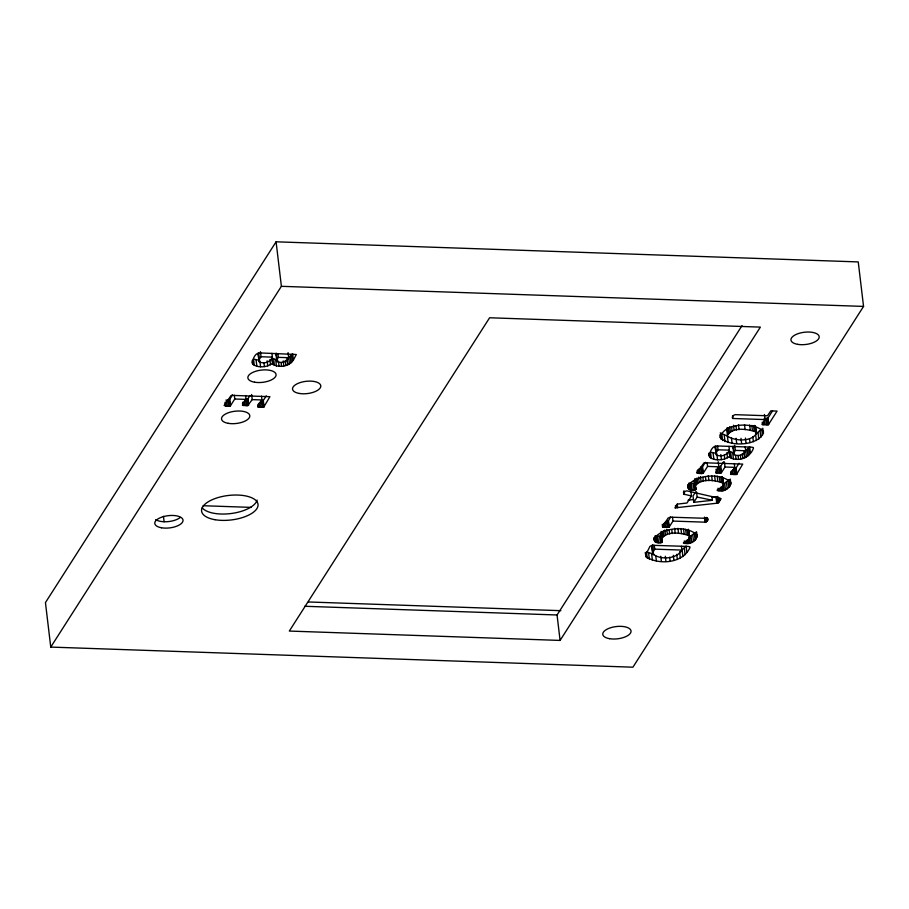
<?xml version="1.0" encoding="UTF-8"?>
<svg xmlns="http://www.w3.org/2000/svg" width="909" height="909" viewBox="0 0 909 909"><rect width="100%" height="100%" fill="white"/><g stroke="black" fill="none" stroke-linecap="round" stroke-linejoin="round"><path stroke-width="1.36" d="M689.851 537.549L688.295 529.379L689.851 537.549C689.261 541.741 677.137 543.434 687.636 543.559C692.113 543.525 697.305 539.866 697.192 535.117C687.602 525.641 664.809 527.129 655.332 536.924C649.571 542.878 665.149 545.889 661.809 539.173M723.541 484.849L721.985 476.68L723.541 484.849C722.95 489.031 710.827 490.735 721.326 490.86C725.802 490.826 730.995 487.167 730.881 482.418C721.291 472.941 698.498 474.43 689.022 484.224C683.398 489.883 697.907 493.132 695.646 487.019M763.39 433.32L763.458 431.468C754.913 422.06 723.507 422.231 720.246 437.581C729.223 447.001 756.833 446.319 763.39 433.32L762.776 428.23M652.662 553.786L651.901 547.423L652.719 544.775L653.48 551.127L652.662 553.786C659.991 560.137 676.512 559.387 681.886 550.093L681.432 546.275M729.518 456.409C724.064 460.374 715.338 461.34 709.747 457.284L709.122 455.75C709.974 451.943 712.088 445.808 716.781 445.944L751.573 447.148L753.334 447.535L753.413 448.364C750.186 457.557 738.562 462.283 730.097 457.557L728.757 450.046L730.097 457.557M645.595 555.047L650.015 546.275L652.083 545.286L688.102 546.445L689.851 546.832L689.942 547.661C682.818 563.489 658.832 565.284 646.015 556.763L645.288 552.513M276.529 360.793L276.2 353.112L277.154 361.646C281.267 363.486 286.926 362.248 288.676 357.703L278.313 357.351L276.529 360.793L277.154 361.646M733.54 453.83L733.199 446.149L734.154 454.693C738.278 456.523 743.937 455.284 745.687 450.75L735.313 450.387L733.54 453.83L734.154 454.693M662.263 542.264L661.229 539.514C666.229 530.572 680.841 532.594 689.056 535.742M695.953 489.565L694.919 486.815C699.919 477.873 714.531 479.895 722.746 483.043M258.781 360.839L258.52 353.135L259.235 361.816C263.905 364.27 270.405 362.225 272.382 357.146L271.927 353.328M715.792 453.875L715.531 446.171L716.235 454.852C720.905 457.307 727.416 455.261 729.393 450.182L728.938 446.364M688.658 532.242L688.954 530.231M722.348 479.543L722.78 478.486M755.084 428.696L755.618 427.412L754.675 425.435L756.379 433.763C750.584 442.104 735.37 440.979 727.541 436.365L727.382 435.286C733.018 426.753 747.028 428.968 755.436 431.786M672.978 521.073L705.089 522.175C706.6 522.266 709.304 519.13 707.532 518.369L670.058 517.164L668.001 518.153L662.559 526.97L669.229 526.936L672.978 521.073L672.524 517.255M691.465 495.996L686.988 503.007L677.421 504.109L674.887 507.858L717.815 503.12L721.155 498.711L686.84 490.837L685 491.417L683.523 494.053L691.465 495.996L690.863 490.917M276.086 241.805L45.45 602.587L50.756 647.083L632.914 667.195L863.55 306.413L858.244 261.917L276.086 241.805L281.392 286.312L50.756 647.083M234.306 395.188L234.761 399.006L230.466 405.732L228.443 406.198L227.682 399.835L229.704 399.369L232.568 394.892M259.281 359.487L261.031 356.748L260.428 351.669M245.566 395.585L246.021 399.392L242.419 405.278L247.646 405.641L252.213 399.608L251.611 394.529M246.623 405.721L245.862 399.358L247.85 398.892L250.02 395.506M261.508 396.131L261.962 399.949L257.724 406.846L263.758 407.05L269.928 396.688L231.216 395.358L224.103 405.505L228.443 406.198M262.053 407.277L261.292 400.926L263.303 400.471L266.28 395.813M293.414 360.009L296.323 354.499L259.769 352.908C255.077 352.772 252.975 358.907 252.111 362.714L252.747 364.236C258.326 368.304 267.053 367.338 272.507 363.373L271.746 357.01L273.098 364.52C279.506 368.031 289.289 366.429 293.414 360.009L292.653 353.646L288.71 357.601M560.092 640.425L760.379 327.115L489.61 317.764L289.312 631.062L560.092 640.425L557.058 614.984L742.051 325.604M707.122 462.59L707.577 466.408L703.282 473.134L701.259 473.6L700.498 467.237L702.521 466.772L705.384 462.295M667.138 527.425L666.377 521.062L668.467 520.584L670.717 517.062M716.292 452.534L718.042 449.785L717.587 445.978M653.48 551.127L654.741 549.15L654.287 545.343M695.726 491.746L693.022 495.984L693.772 502.347L712.429 500.291L711.974 496.473M693.772 502.347L697.158 497.053L696.555 491.962M718.224 461.715L718.837 466.794L715.622 472.885L721.428 472.657L725.03 467.01L724.428 461.931M719.439 473.123L718.678 466.76L720.667 466.294L723.553 461.783M765.037 419.583L762.083 424.503L768.355 424.719L777.07 411.084L770.798 410.868L767.469 415.777L735.29 414.663C733.79 414.584 731.086 417.72 732.859 418.481L765.037 419.583L764.424 414.504M734.324 463.533L734.779 467.351L730.541 474.248L736.574 474.453L742.744 464.09L704.032 462.761L696.919 472.907L701.259 473.6M734.87 474.691L734.108 468.328L736.12 467.874L739.097 463.215M764.992 424.935L764.23 418.583L767.923 418.129L772.502 410.959M745.71 450.648L749.664 446.694L750.425 453.046M680.443 551.308L686.125 546.093L686.874 552.445M755.584 434.195L761.662 429.059L762.412 435.422M724.041 490.496L723.28 484.145L729.268 479.622L730.029 485.985M690.351 543.196L689.59 536.844L695.578 532.322L696.339 538.685M689.442 489.633L688.692 483.281L694.931 483.429M655.753 542.332L655.003 535.98L661.241 536.128M711.804 497.428L717.053 496.768L717.815 503.12M688.079 500.189L693.669 499.541M281.392 286.312L863.55 306.413M261.031 356.748L272.382 357.146M234.761 399.006L246.021 399.392M252.213 399.608L261.962 399.949M718.042 449.785L729.393 450.182M707.577 466.408L718.837 466.794M725.03 467.01L734.779 467.351M203.127 505.722L251.077 507.381M654.741 549.15L681.886 550.093M308.378 601.963L560.876 610.678M304.708 606.269L557.058 614.984M254.293 365.475L253.531 359.112L259.781 360.384M711.293 458.511L710.543 452.159L716.792 453.421M647.265 558.228L646.515 551.865L654.298 554.445M697.158 497.053L712.429 500.291M720.258 432.832L727.405 436.127L728.166 442.49M729.348 451.194L732.677 452.659L733.438 459.022M272.336 358.157L275.677 359.623L276.427 365.986M727.552 430.9L726.621 428.923L727.541 436.365M732.779 447.478L733.404 448.33M275.768 354.442L276.393 355.294M694.919 486.815L694.158 480.463L695.044 482.668M661.229 539.514L660.468 533.163L661.354 535.367M272.507 363.373L273.098 364.52M715.031 447.523L715.781 451.034M258.02 354.476L259.235 361.816M651.901 547.423L652.367 548.445M767.923 418.129L768.673 424.492M767.594 418.367L768.355 424.719M766.923 418.526L767.685 424.878M765.821 418.594L766.582 424.957M763.174 422.31L763.48 424.844M762.231 422.162L762.537 424.708M760.083 431.048L760.844 437.399M758.061 432.764L758.822 439.115M755.618 427.412L756.379 433.763M755.447 426.321L756.208 432.684M755.731 435.468L756.345 440.558M753.561 425.98L754.163 431.059M751.834 425.412L752.436 430.502M752.777 436.615L753.391 441.706M749.686 425.014L750.289 430.093M749.493 438.74L749.948 442.558M748.493 448.273L749.255 454.625M744.516 424.594L745.119 429.673M747.187 449.569L747.948 455.932M745.414 438.047L746.028 443.126M745.221 446.933L746.471 457M744.039 451.512L744.801 457.875M741.005 438.32L741.608 443.399M742.312 453.455L742.926 458.545M738.483 424.617L739.097 429.707M740.38 455.193L740.835 459.011M736.029 426.116L736.483 429.934M736.074 438.286L736.676 443.376M738.097 455.443L738.551 459.261M732.552 415.936L732.859 418.481M733.529 425.242L734.142 430.332M734.711 445.296L735.313 450.387M735.608 455.477L736.063 459.284M731.643 427.094L732.097 430.911M736.12 467.874L736.881 474.237M735.813 468.101L736.574 474.453M735.165 468.26L735.926 474.612M731.461 437.979L732.063 443.069M729.768 426.616L730.381 431.707M728.37 427.628L728.984 432.718M730.677 452.08L731.438 458.431M732.711 469.589L733.324 474.668M727.166 427.628L727.916 433.991M731.427 470.771L731.881 474.589M730.666 471.896L730.972 474.441M730.245 479.043L730.859 484.133M726.893 452.75L727.495 457.829M724.246 435.286L724.996 441.649M728.029 481.111L728.791 487.474M721.848 434.184L722.61 440.547M724.303 455.114L724.757 458.931M726.461 482.418L727.211 488.781M720.417 434.104L721.019 439.183M719.951 435.036L720.246 437.581M724.723 483.486L725.473 489.849M720.803 454.534L721.405 459.624M722.644 477.532L723.405 483.883M720.667 466.294L721.428 472.657M720.348 466.522L721.11 472.885M722.564 485.656L723.166 490.746M719.712 466.692L720.462 473.044M720.973 477.225L721.576 482.304M721.928 487.019L722.382 490.837M716.94 454.693L717.553 459.784M720.871 487.042L721.326 490.86M719.326 476.611L719.928 481.702M717.349 468.021L717.951 473.112M719.564 488.292L719.86 490.837M717.201 476.134L717.815 481.225M719.905 498.064L720.212 500.609M716.042 469.203L716.497 473.021M718.008 488.201L718.315 490.746M718.837 498.143L719.292 501.961M713.111 453.023L713.872 459.375M717.815 496.382L718.576 502.734M714.633 475.805L715.235 480.895M715.997 496.939L716.746 503.302M709.293 453.466L709.747 457.284M711.633 475.623L712.247 480.713M708.815 453.205L709.122 455.75M708.304 475.589L708.906 480.679M705.475 477.02L705.929 480.838M702.521 466.772L703.282 473.134M702.191 467.01L702.952 473.362M702.873 477.35L703.327 481.168M701.543 467.169L702.305 473.521M707.304 517.778L707.6 520.323M706.463 517.426L706.918 521.243M705.85 517.994L706.304 521.811M700.464 476.566L701.078 481.656M705.248 518.289L705.702 522.107M699.135 468.499L699.737 473.589M704.486 517.096L705.089 522.175M697.817 469.68L698.271 473.498M698.566 477.214L699.18 482.304M697.055 470.817L697.362 473.35M697.021 477.998L697.623 483.088M695.805 478.918L696.408 484.008M694.771 478.702L695.533 485.054M695.499 486.474L695.794 489.019M695.385 487.247L695.68 489.792M694.487 481.759L695.237 488.122M694.34 483.565L695.101 489.917M693.249 483.611L694.01 489.974M691.465 483.577L692.215 489.94M696.555 531.742L697.169 536.833M690.158 483.508L690.92 489.871M689.283 483.418L690.033 489.769M694.34 533.81L695.101 540.173M688.511 485.565L688.965 489.383M687.988 484.929L688.443 488.735M687.783 485.042L688.09 487.588M692.772 535.117L693.522 541.48M691.033 536.185L691.783 542.548M683.954 490.735L684.42 494.541M683.488 491.826L683.784 494.371M688.727 537.083L689.476 543.446M687.284 529.924L687.886 535.003M688.238 539.719L688.692 543.537M687.181 539.741L687.636 543.559M685.636 529.311L686.238 534.401M685.875 540.991L686.17 543.537M683.511 528.833L684.125 533.924M684.318 540.912L684.625 543.446M684.329 548.388L685.091 554.74M680.943 528.504L681.545 533.594M677.228 504.029L677.682 507.847M682.159 550.275L682.92 556.638M675.478 505.461L675.785 508.006M677.944 528.322L678.557 533.413M679.591 551.82L680.352 558.183M674.614 528.288L675.217 533.378M676.739 554.354L677.353 559.433M671.785 529.72L672.24 533.538M673.33 555.297L673.933 560.387M668.467 520.584L669.229 526.936M668.138 520.823L668.899 527.186M669.183 530.049L669.638 533.867M667.467 520.993L668.229 527.345M666.774 529.265L667.388 534.356M669.672 557.217L670.126 561.035M664.945 522.311L665.558 527.402M664.877 529.913L665.49 535.003M663.57 523.493L664.024 527.311M662.741 524.629L663.036 527.163M663.331 530.697L663.934 535.787M662.252 524.425L662.559 526.97M665.331 556.285L665.933 561.364M662.116 531.617L662.718 536.708M661.082 531.401L661.843 537.753M661.695 539.946L661.991 542.491M660.798 534.458L661.547 540.821M660.65 536.265L661.411 542.616M659.559 536.31L660.32 542.673M660.763 556.285L661.377 561.364M657.775 536.276L658.525 542.639M656.468 536.208L657.23 542.571M655.594 536.117L656.343 542.468M654.821 538.264L655.275 542.082M654.298 537.628L654.753 541.434M654.094 537.753L654.4 540.287M655.775 555.933L656.389 561.023M652.514 549.718L653.116 554.797M652.014 546.218L652.776 552.57M651.651 554.013L652.412 560.376M648.628 553.081L649.39 559.433M645.56 552.945L646.015 556.763M291.494 355.226L292.243 361.589M290.187 356.533L290.937 362.896M288.062 352.624L289.46 363.964M287.028 358.476L287.789 364.827M285.312 360.418L285.915 365.498M283.222 360.884L283.835 365.975M281.086 362.407L281.54 366.225M277.859 353.533L278.313 357.351M278.449 361.157L279.052 366.247M273.666 359.032L274.427 365.395M269.882 359.714L270.484 364.793M267.144 360.805L267.757 365.895M263.94 362.771L264.394 366.577M259.94 361.657L260.542 366.747M263.303 400.471L264.065 406.834M262.996 400.699L263.758 407.05M262.349 400.846L263.11 407.209M256.099 359.975L256.861 366.338M259.894 402.176L260.508 407.266M258.611 403.369L259.065 407.175M257.849 404.494L258.156 407.039M252.293 360.43L252.747 364.236M247.85 398.892L248.612 405.244M247.532 399.119L248.293 405.482M246.896 399.29L247.646 405.641M244.532 400.619L245.135 405.698M243.226 401.801L243.68 405.619M242.498 402.937L242.805 405.471M229.704 399.369L230.466 405.732M229.375 399.596L230.136 405.959M228.727 399.767L229.488 406.118M226.159 399.824L226.92 406.175M225 402.278L225.455 406.096M163.461 516.301L164.109 521.755M257.111 500.075A28.418 12.328 -6.8 0 1 231.92 513.415A28.418 12.328 -6.8 0 1 202.218 507.847M180.187 517.516A14.214 6.158 -6.8 0 1 155.723 519.573M797.659 344.352A14.214 6.158 -6.8 0 0 819.202 337.171A14.214 6.158 -6.8 0 0 798.363 333.558A14.214 6.158 -6.8 0 0 797.659 344.352M609.507 638.675A14.214 6.158 -6.8 0 0 631.051 631.494A14.214 6.158 -6.8 0 0 610.212 627.869A14.214 6.158 -6.8 0 0 609.507 638.675M214.978 519.698A28.418 12.328 -6.8 0 0 258.042 505.336A28.418 12.328 -6.8 0 0 216.376 498.098A28.418 12.328 -6.8 0 0 214.978 519.698M254.565 382.2A14.214 6.158 -6.8 0 0 276.097 375.019A14.214 6.158 -6.8 0 0 255.27 371.406A14.214 6.158 -6.8 0 0 254.565 382.2M228.261 423.344A14.214 6.158 -6.8 0 0 249.805 416.163A14.214 6.158 -6.8 0 0 228.966 412.538A14.214 6.158 -6.8 0 0 228.261 423.344M299.266 393.449A14.214 6.158 -6.8 0 0 320.797 386.268A14.214 6.158 -6.8 0 0 299.97 382.644A14.214 6.158 -6.8 0 0 299.266 393.449M161.495 527.777A14.214 6.158 -6.8 0 0 183.039 520.596A14.214 6.158 -6.8 0 0 162.2 516.982A14.214 6.158 -6.8 0 0 161.495 527.777"/></g></svg>
